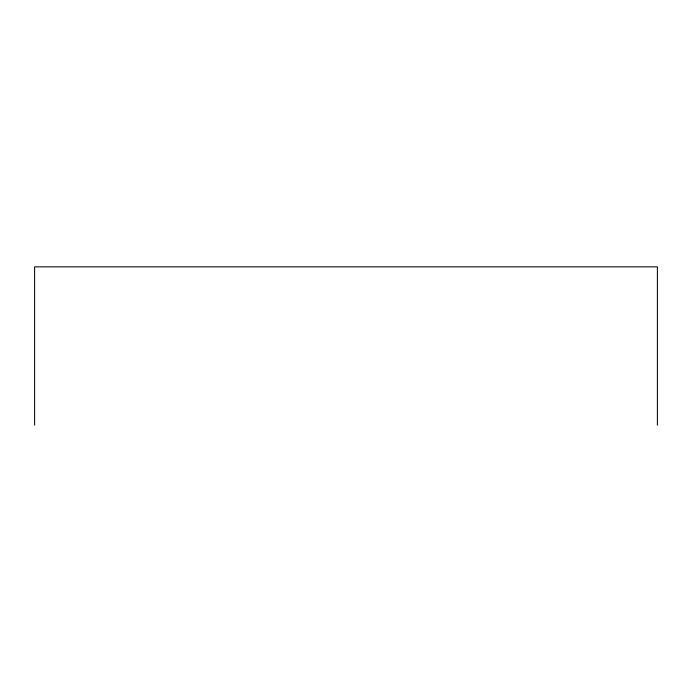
<?xml version="1.0" encoding="UTF-8"?>
<svg xmlns="http://www.w3.org/2000/svg" width="692" height="692" viewBox="0 0 692 692"><rect width="100%" height="100%" fill="white"/><g stroke="black" fill="none" stroke-linecap="round" stroke-linejoin="round"><path stroke-width="1.04" d="M657.4 425.156L657.4 266.844L34.6 266.844L34.6 425.156"/></g></svg>
